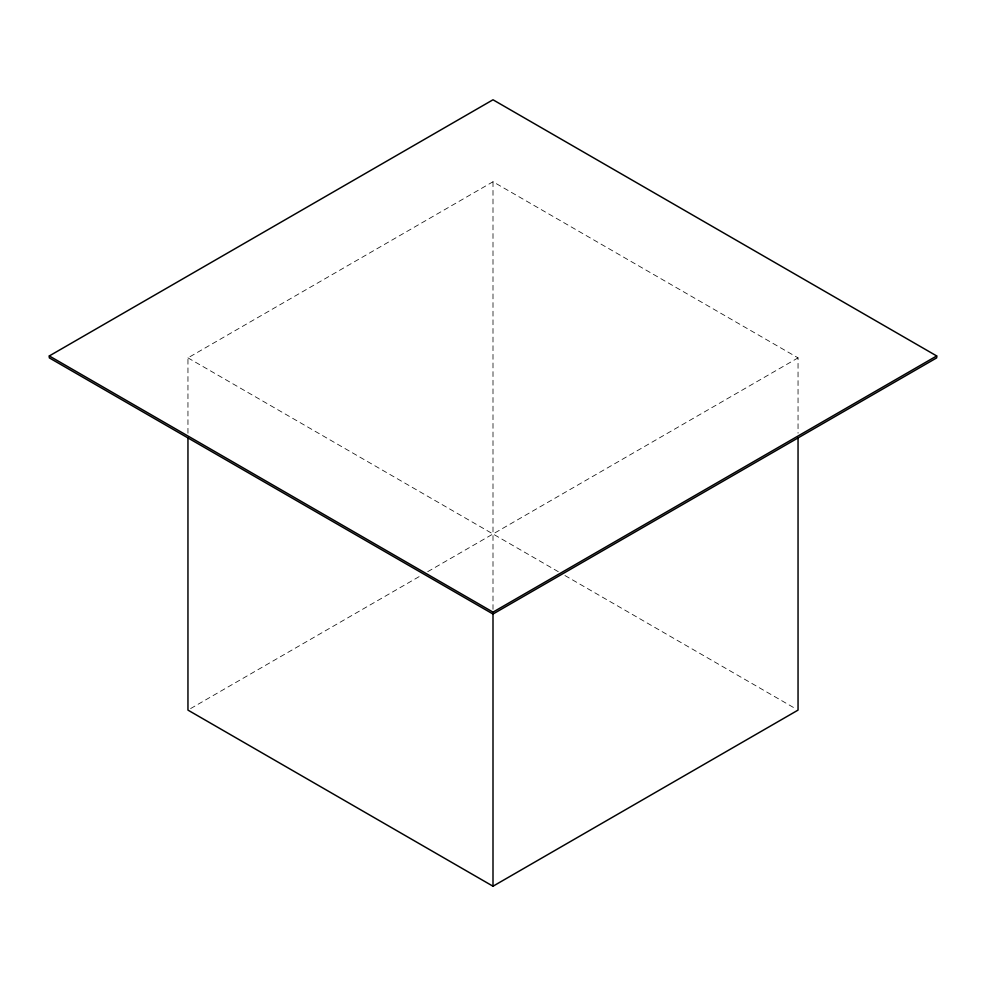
<?xml version="1.0" encoding="UTF-8"?>
<svg xmlns="http://www.w3.org/2000/svg" width="986" height="986" viewBox="0 0 986 986"><rect width="100%" height="100%" fill="white"/><g stroke="black" fill="none" stroke-linecap="round" stroke-linejoin="round"><path stroke-width="0.74" stroke-dasharray="4.93 3.7" d="M187.956 433.236L187.956 357.869L493 181.757L798.044 357.869L798.044 433.236M190.618 708.564L421.071 575.516M427.727 571.67L798.044 357.869M187.956 357.869L558.273 571.67M564.929 575.516L795.382 708.564M493 181.757L493 609.348"/><path stroke-width="1.48" d="M49.3 355.946L493 99.783L936.7 355.946L936.7 357.869L493 614.031L49.3 357.869L49.3 355.946L493 612.121L936.7 355.946M187.956 437.858L187.956 710.105L493 886.217L798.044 710.105L798.044 437.858M493 612.121L493 886.217"/></g></svg>
